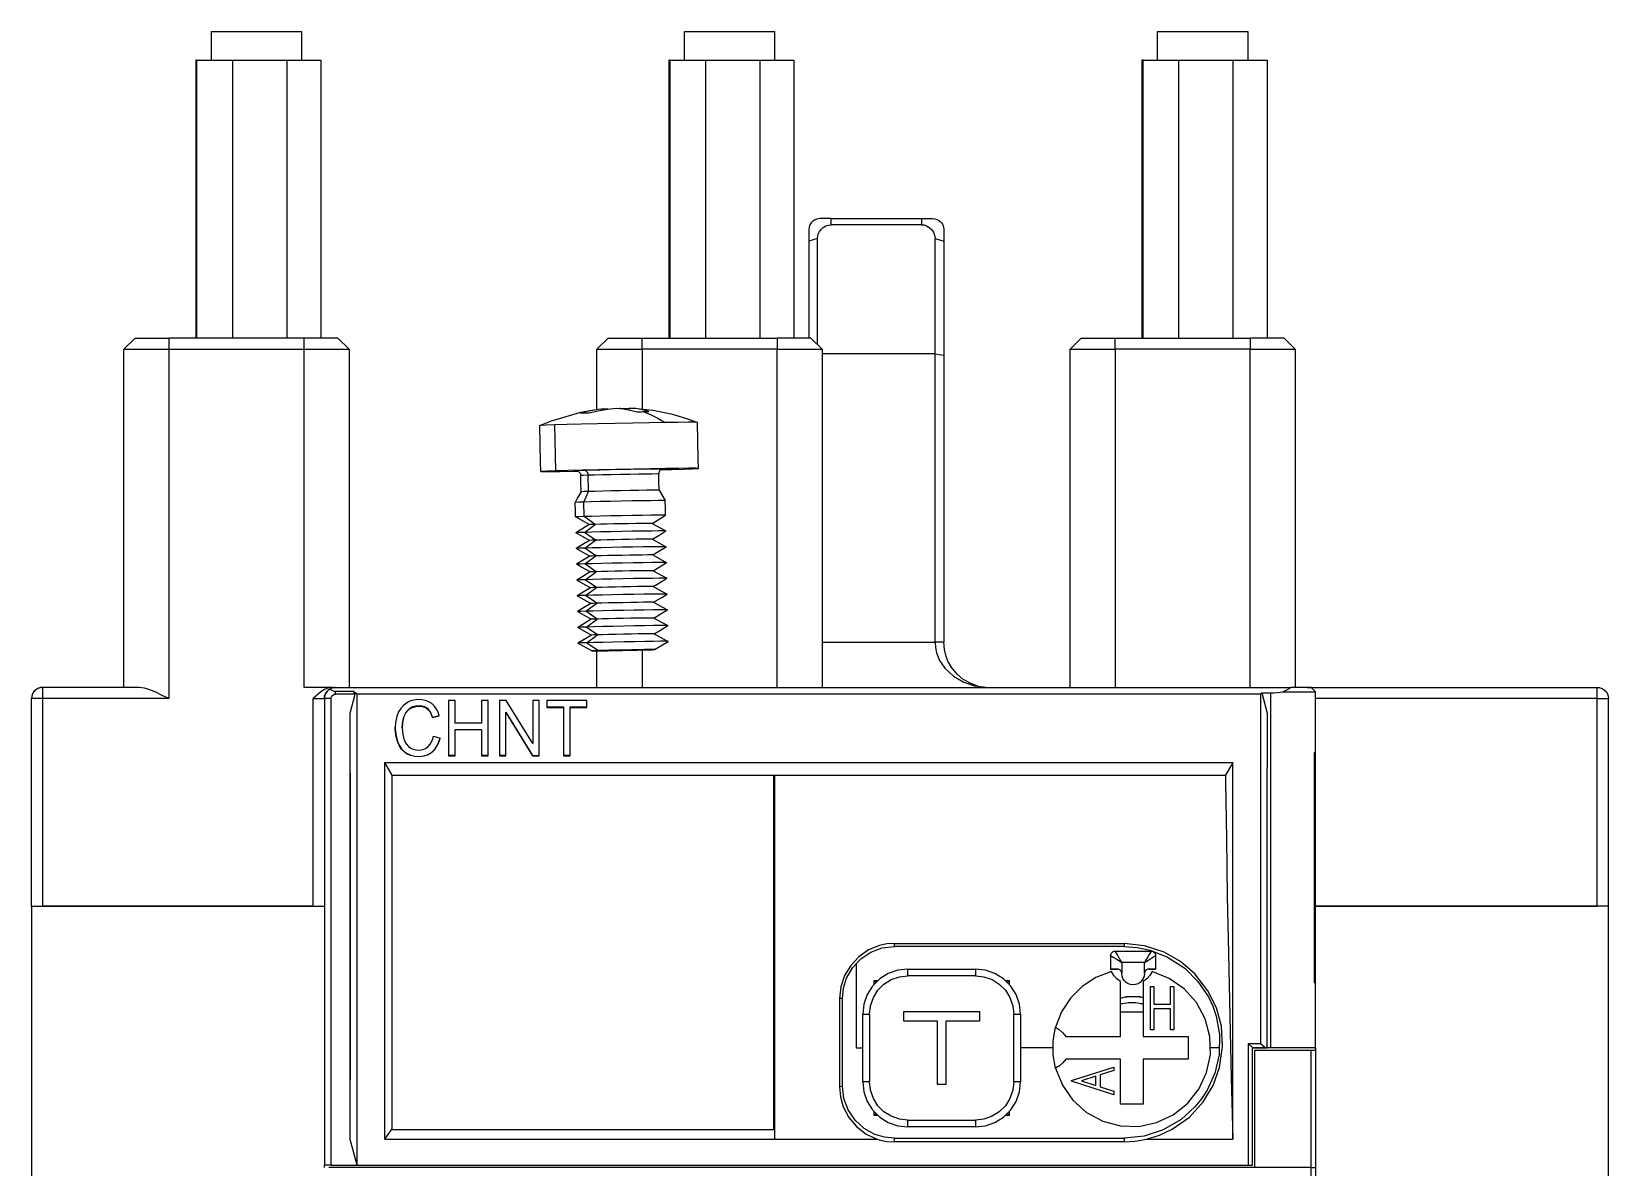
# Model space of a CAD drawing. Header units: millimetres. Extents: x 0 to 70, y 0 to 83.8.
# Drawn here: x 0 to 70, y 33.4 to 83.8 of the extents above; entities that cross this region are included whole.
import ezdxf

# ---------------------------------------------------------------- set-up
doc = ezdxf.new("R2010")
doc.units = ezdxf.units.MM

# ---------------------------------------------------------------- blocks, each defined once
blk = doc.blocks.new('CHINT_3996603e8de656a8bb9d982d1fb2e951_FACE_0')
at = {"color": 141, "linetype": 'Continuous', "true_color": 0x40d9ff}
for p, q in [((7.344, 70.2), (7.344, 82.524)), ((28.344, 70.2), (28.344, 82.524)), ((49.344, 70.2), (49.344, 82.524)), ((4.1, 54.7), (4.1, 69.7)), ((14.1, 69.7), (14.1, 54.7)), ((25.1, 67.027), (25.1, 69.7)), ((33.1, 69.7), (27.1, 69.7)), ((27.1, 69.7), (27.1, 67.056)), ((33.1, 54.7), (33.1, 69.7)), ((35.1, 69.7), (35.1, 54.7)), ((40.106, 69.5), (35.1, 69.5)), ((40.106, 69.5), (40.5, 69.436)), ((40.106, 56.7), (40.106, 69.5)), ((46.1, 54.7), (46.1, 69.7)), ((54.1, 69.7), (48.1, 69.7)), ((48.1, 69.7), (48.1, 54.7)), ((54.1, 54.7), (54.1, 69.7)), ((56.1, 69.7), (56.1, 54.7)), ((26.128, 67.082), (26.086, 67.076)), ((26.128, 67.073), (26.128, 67.082)), ((26.527, 67.055), (26.128, 67.082)), ((26.536, 67.094), (26.519, 67.018)), ((23.271, 64.305), (23.231, 66.347)), ((35.1, 56.7), (40.106, 56.7)), ((25.1, 54.7), (25.1, 56.321)), ((27.1, 56.358), (27.1, 54.7)), ((56.644, 54.7), (69.5, 54.7)), ((0, 45), (0, 54.2)), ((12.5, 45), (12.5, 54.2)), ((69.5, 54.2), (57, 54.2)), ((19.977, 52.814), (18.808, 52.814)), ((15.675, 51.367), (53.325, 51.367)), ((18.808, 51.681), (18.51, 51.681)), ((20.275, 51.681), (19.977, 51.681)), ((21.053, 51.681), (20.768, 51.681)), ((23.911, 51.681), (23.614, 51.681)), ((14.15, 37.306), (14.15, 50.894)), ((0, 45), (0, 24.7)), ((48.1, 43), (49.7, 43)), ((48.2, 42.2), (47.913, 42.2)), ((49.887, 42.2), (49.6, 42.2)), ((37.4, 41.7), (37.589, 41.7)), ((37.495, 41.605), (37.4, 41.7)), ((37.4, 41.511), (37.4, 41.7)), ((43.211, 41.7), (43.4, 41.7)), ((43.4, 41.7), (43.305, 41.605)), ((43.4, 41.7), (43.4, 41.511)), ((36, 40.9), (35.868, 40.892)), ((48.497, 40.952), (48.758, 40.983)), ((49.042, 40.983), (49.303, 40.952)), ((48.34, 40.31), (49.34, 40.31)), ((45.354, 38.7), (43.9, 38.7)), ((52.72, 38.7), (52.318, 38.7)), ((56.8, 33.4), (56.8, 38.6)), ((56.95, 38.7), (57, 38.7)), ((57, 38.7), (57, 33.4)), ((36, 37), (35.868, 36.975)), ((37.4, 35.7), (37.4, 35.889)), ((37.4, 35.7), (37.495, 35.795)), ((37.589, 35.7), (37.4, 35.7)), ((43.4, 35.7), (43.211, 35.7)), ((43.4, 35.7), (43.305, 35.795)), ((43.4, 35.889), (43.4, 35.7)), ((32.95, 35.114), (33, 35.114)), ((49.487, 34.65), (53.325, 34.65)), ((13, 33.4), (13, 33.5)), ((13.3, 33.5), (13, 33.5)), ((56.8, 33.4), (13.2, 33.4)), ((56.8, 33.4), (57, 33.4)), ((56.8, 24.734), (56.8, 33.4)), ((57, 33.4), (57, 24.761))]:
    blk.add_line(p, q, dxfattribs=at)
for points in [[(7.985, 82.524), (7.985, 83.8), (7.991, 83.8), (8.085, 83.8), (8.29, 83.8), (8.594, 83.8), (8.978, 83.8), (9.421, 83.8), (9.896, 83.8), (10.377, 83.8), (10.835, 83.8), (11.243, 83.8), (11.579, 83.8), (11.822, 83.8), (11.958, 83.8), (11.985, 83.8), (11.985, 82.524)], [(28.985, 82.524), (28.985, 83.8), (28.991, 83.8), (29.085, 83.8), (29.29, 83.8), (29.594, 83.8), (29.978, 83.8), (30.421, 83.8), (30.896, 83.8), (31.377, 83.8), (31.835, 83.8), (32.243, 83.8), (32.579, 83.8), (32.822, 83.8), (32.958, 83.8), (32.985, 83.8), (32.985, 82.524)], [(49.985, 82.524), (49.985, 83.8), (49.991, 83.8), (50.085, 83.8), (50.29, 83.8), (50.594, 83.8), (50.978, 83.8), (51.421, 83.8), (51.896, 83.8), (52.377, 83.8), (52.835, 83.8), (53.243, 83.8), (53.579, 83.8), (53.822, 83.8), (53.958, 83.8), (53.985, 83.8), (53.985, 82.524)], [(7.344, 82.524), (7.29, 82.524), (7.29, 70.2)], [(7.344, 82.524), (7.74, 82.524), (8.279, 82.524), (8.93, 82.524)], [(8.93, 70.2), (8.93, 82.524), (11.327, 82.524), (11.327, 70.2)], [(11.327, 82.524), (11.96, 82.524), (12.476, 82.524), (12.843, 82.524), (12.843, 70.2)], [(28.344, 82.524), (28.29, 82.524), (28.29, 70.2)], [(28.344, 82.524), (28.74, 82.524), (29.279, 82.524), (29.93, 82.524)], [(29.93, 70.2), (29.93, 82.524), (32.327, 82.524), (32.327, 70.2)], [(32.327, 82.524), (32.96, 82.524), (33.476, 82.524), (33.843, 82.524), (33.843, 70.2)], [(49.344, 82.524), (49.29, 82.524), (49.29, 70.2)], [(49.344, 82.524), (49.74, 82.524), (50.279, 82.524), (50.93, 82.524)], [(50.93, 70.2), (50.93, 82.524), (53.327, 82.524), (53.327, 70.2)], [(53.327, 82.524), (53.96, 82.524), (54.476, 82.524), (54.843, 82.524), (54.843, 70.2)], [(35.5, 75.5), (35.354, 75.5), (35.214, 75.5), (35, 75.5), (34.92, 75.494), (34.839, 75.473), (34.756, 75.437), (34.681, 75.385), (34.61, 75.313), (34.553, 75.223), (34.514, 75.117), (34.5, 75), (34.5, 74.789), (34.5, 74.649), (34.5, 74.5)], [(34.894, 74.624), (34.901, 74.717), (34.924, 74.806), (34.978, 74.921), (35.054, 75.023), (35.147, 75.108), (35.255, 75.174), (35.374, 75.216), (35.5, 75.231)], [(39.5, 75.231), (35.5, 75.231), (35.5, 75.5), (39.5, 75.5), (39.5, 75.231)], [(39.5, 75.5), (39.673, 75.5), (39.84, 75.5), (40, 75.5), (40.104, 75.489), (40.189, 75.463), (40.264, 75.425), (40.332, 75.374), (40.389, 75.314), (40.435, 75.247), (40.468, 75.176), (40.489, 75.104), (40.497, 75.052), (40.5, 75), (40.5, 74.789), (40.5, 74.649), (40.5, 74.5)], [(39.5, 75.231), (39.618, 75.218), (39.73, 75.181), (39.852, 75.109), (39.956, 75.012), (40.036, 74.896), (40.088, 74.765), (40.106, 74.624)], [(34.894, 69.906), (34.894, 74.624), (34.5, 74.5), (34.5, 70.2)], [(40.106, 69.5), (40.106, 74.624), (40.5, 74.5), (40.5, 69.436)], [(4.1, 69.7), (4.6, 70.2), (4.638, 70.2), (4.749, 70.2), (4.927, 70.2), (5.165, 70.2), (5.449, 70.2), (5.766, 70.2), (6.1, 70.2)], [(6.1, 69.7), (12.1, 69.7), (12.1, 70.2), (6.1, 70.2), (6.1, 69.7)], [(14.1, 69.7), (13.6, 70.2), (13.562, 70.2), (13.451, 70.2), (13.273, 70.2), (13.035, 70.2), (12.751, 70.2), (12.434, 70.2), (12.1, 70.2)], [(25.1, 69.7), (25.6, 70.2), (25.638, 70.2), (25.749, 70.2), (25.927, 70.2), (26.165, 70.2), (26.449, 70.2), (26.766, 70.2), (27.1, 70.2)], [(27.1, 69.7), (27.1, 70.2), (33.1, 70.2), (33.1, 69.7)], [(35.1, 69.7), (34.6, 70.2), (34.562, 70.2), (34.451, 70.2), (34.273, 70.2), (34.035, 70.2), (33.751, 70.2), (33.434, 70.2), (33.1, 70.2)], [(46.1, 69.7), (46.6, 70.2), (46.638, 70.2), (46.749, 70.2), (46.927, 70.2), (47.165, 70.2), (47.449, 70.2), (47.766, 70.2), (48.1, 70.2)], [(48.1, 69.7), (48.1, 70.2), (54.1, 70.2), (54.1, 69.7)], [(56.1, 69.7), (55.6, 70.2), (55.562, 70.2), (55.451, 70.2), (55.273, 70.2), (55.035, 70.2), (54.751, 70.2), (54.434, 70.2), (54.1, 70.2)], [(6.1, 69.7), (6.1, 54.2), (0.5, 54.2)], [(4.1, 69.7), (4.15, 69.7), (4.298, 69.7), (4.536, 69.7), (4.853, 69.7), (5.232, 69.7), (5.655, 69.7), (6.1, 69.7)], [(12.1, 69.7), (12.545, 69.7), (12.968, 69.7), (13.347, 69.7), (13.664, 69.7), (13.902, 69.7), (14.05, 69.7), (14.1, 69.7)], [(13.366, 54.7), (12.2, 54.7), (12.1, 54.7), (12.1, 69.7)], [(25.1, 69.7), (25.15, 69.7), (25.298, 69.7), (25.536, 69.7), (25.853, 69.7), (26.232, 69.7), (26.655, 69.7), (27.1, 69.7)], [(33.1, 69.7), (33.545, 69.7), (33.968, 69.7), (34.347, 69.7), (34.664, 69.7), (34.902, 69.7), (35.05, 69.7), (35.1, 69.7)], [(40.5, 69.436), (40.5, 56.7), (40.106, 56.7)], [(46.1, 69.7), (46.15, 69.7), (46.298, 69.7), (46.536, 69.7), (46.853, 69.7), (47.232, 69.7), (47.655, 69.7), (48.1, 69.7)], [(54.1, 69.7), (54.545, 69.7), (54.968, 69.7), (55.347, 69.7), (55.664, 69.7), (55.902, 69.7), (56.05, 69.7), (56.1, 69.7)], [(22.565, 66.319), (23.08, 66.53), (24.23, 66.874), (24.385, 66.908), (24.541, 66.939), (24.899, 67), (25.187, 67.038), (25.379, 67.059)], [(25.379, 67.059), (25.161, 67.034), (24.763, 66.967), (24.371, 66.871), (24.491, 66.879), (24.615, 66.883), (24.742, 66.882), (25.151, 66.978), (25.562, 67.046), (25.973, 67.085), (26.274, 67.061), (26.578, 67.008), (26.884, 66.927), (26.971, 66.931), (27.057, 66.934), (27.142, 66.936)], [(25.379, 67.059), (25.565, 67.073), (25.572, 67.047)], [(27.142, 66.936), (27.227, 66.936), (27.312, 66.936), (27.395, 66.935), (27.115, 67.016), (26.828, 67.069), (26.536, 67.094)], [(26.536, 67.094), (26.558, 67.093), (26.896, 67.074), (27.154, 67.051), (27.304, 67.034), (27.573, 66.998), (28.398, 66.834), (29.029, 66.652), (29.409, 66.518), (29.563, 66.458)], [(27.142, 66.936), (27.473, 66.809), (27.799, 66.646), (28.118, 66.449)], [(23.231, 66.347), (22.845, 66.334), (22.62, 66.325), (22.565, 66.319)], [(22.605, 64.278), (22.597, 64.697), (22.565, 66.319)], [(28.118, 66.449), (27.436, 66.438), (26.685, 66.424), (25.903, 66.409), (25.13, 66.393), (24.403, 66.377), (23.759, 66.361), (23.231, 66.347)], [(29.563, 66.458), (29.56, 66.459), (29.436, 66.462), (29.144, 66.461), (28.697, 66.456), (28.118, 66.449)], [(29.604, 64.417), (29.596, 64.836), (29.563, 66.458)], [(29.604, 64.417), (29.6, 64.418), (29.477, 64.421), (29.184, 64.42), (28.737, 64.415), (28.158, 64.407), (27.476, 64.397), (26.726, 64.383), (25.944, 64.368), (25.17, 64.352), (24.443, 64.336), (23.799, 64.32), (23.271, 64.305)], [(27.95, 64.364), (28.41, 64.375), (28.938, 64.39), (29.324, 64.402), (29.548, 64.412), (29.604, 64.417)], [(23.271, 64.305), (22.885, 64.293), (22.661, 64.284), (22.605, 64.278)], [(22.605, 64.278), (22.609, 64.277), (22.732, 64.274), (23.025, 64.275), (23.472, 64.28), (24.051, 64.288), (24.26, 64.291)], [(24.541, 64.324), (24.315, 64.317), (24.193, 64.312), (24.182, 64.308)], [(24.196, 64.308), (24.218, 64.305), (24.228, 64.303), (24.26, 64.291), (24.282, 64.28), (24.299, 64.268), (24.31, 64.259), (24.331, 64.237), (24.341, 64.224), (24.355, 64.2), (24.366, 64.176), (24.371, 64.158), (24.376, 64.132), (24.377, 64.113)], [(24.377, 64.113), (24.395, 64.115), (24.504, 64.12), (24.707, 64.127)], [(24.392, 63.378), (24.383, 63.816), (24.377, 64.113)], [(25.135, 56.333), (24.637, 56.679), (25.121, 57.032), (24.623, 57.379), (25.107, 57.732), (24.609, 58.079), (25.093, 58.432), (24.595, 58.779), (25.079, 59.132), (24.582, 59.478), (25.065, 59.832), (24.568, 60.178), (25.052, 60.532), (24.554, 60.878), (25.038, 61.231), (24.54, 61.578), (25.024, 61.931), (24.526, 62.278), (24.513, 62.924), (24.721, 63.391), (24.707, 64.127)], [(28.011, 64.383), (28.016, 64.384), (28.027, 64.387), (27.926, 64.388), (27.719, 64.387), (27.419, 64.383), (27.042, 64.378), (26.61, 64.37), (26.149, 64.362), (25.686, 64.352), (25.247, 64.342), (24.857, 64.333), (24.541, 64.324)], [(24.707, 64.127), (24.702, 64.171), (24.689, 64.213), (24.669, 64.251), (24.642, 64.282), (24.611, 64.306), (24.577, 64.32), (24.541, 64.324)], [(24.707, 64.127), (24.99, 64.134), (25.339, 64.143), (25.733, 64.152), (26.149, 64.16), (26.562, 64.168), (26.948, 64.175), (27.286, 64.18), (27.556, 64.183), (27.741, 64.184), (27.832, 64.183), (27.84, 64.182)], [(28.025, 64.386), (27.991, 64.38), (27.977, 64.376), (27.95, 64.364), (27.931, 64.354), (27.912, 64.34), (27.895, 64.324), (27.881, 64.307), (27.871, 64.293), (27.858, 64.269), (27.852, 64.253), (27.844, 64.227), (27.841, 64.2), (27.84, 64.182)], [(27.855, 63.446), (27.846, 63.884), (27.84, 64.182)], [(24.392, 63.378), (24.242, 63.106), (24.133, 62.908)], [(24.721, 63.391), (24.519, 63.385), (24.409, 63.38), (24.392, 63.378)], [(27.855, 63.446), (27.847, 63.447), (27.756, 63.448), (27.571, 63.447), (27.301, 63.444), (26.963, 63.439), (26.576, 63.432), (26.163, 63.425), (25.748, 63.416), (25.354, 63.407), (25.005, 63.399), (24.721, 63.391)], [(27.855, 63.446), (28.024, 63.166), (28.132, 62.988)], [(24.513, 62.924), (24.28, 62.916), (24.153, 62.911), (24.133, 62.908)], [(24.146, 62.262), (24.14, 62.524), (24.133, 62.908)], [(28.132, 62.988), (28.122, 62.989), (28.018, 62.99), (27.804, 62.988), (27.493, 62.985), (27.102, 62.979), (26.656, 62.971), (26.178, 62.962), (25.699, 62.953), (25.244, 62.942), (24.841, 62.933), (24.513, 62.924)], [(28.145, 62.341), (28.135, 62.343), (28.031, 62.344), (27.817, 62.342), (27.505, 62.339), (27.115, 62.333), (26.668, 62.325), (26.191, 62.316), (25.712, 62.306), (25.257, 62.296), (24.854, 62.287), (24.526, 62.278)], [(27.546, 61.976), (27.817, 62.141), (28.145, 62.341)], [(28.145, 62.341), (28.14, 62.603), (28.132, 62.988)], [(24.526, 62.278), (24.292, 62.27), (24.166, 62.265), (24.146, 62.262)], [(24.759, 61.921), (24.54, 62.042), (24.146, 62.262)], [(24.759, 61.921), (24.431, 61.725), (24.16, 61.563)], [(28.158, 61.641), (28.149, 61.643), (28.045, 61.644), (27.83, 61.643), (27.519, 61.639), (27.129, 61.633), (26.682, 61.625), (26.205, 61.616), (25.725, 61.607), (25.271, 61.597), (24.868, 61.587), (24.54, 61.578)], [(25.024, 61.931), (24.861, 61.926), (24.773, 61.922), (24.759, 61.921)], [(27.546, 61.976), (27.539, 61.977), (27.466, 61.977), (27.317, 61.976), (27.1, 61.974), (26.828, 61.97), (26.517, 61.964), (26.184, 61.958), (25.85, 61.951), (25.533, 61.944), (25.252, 61.938), (25.024, 61.931)], [(27.546, 61.976), (27.941, 61.76), (28.158, 61.641)], [(27.559, 61.276), (27.887, 61.476), (28.158, 61.641)], [(24.54, 61.578), (24.306, 61.57), (24.18, 61.565), (24.16, 61.563)], [(24.773, 61.221), (24.554, 61.342), (24.16, 61.563)], [(24.773, 61.221), (24.445, 61.025), (24.173, 60.863)], [(28.172, 60.942), (28.163, 60.943), (28.058, 60.944), (27.844, 60.943), (27.533, 60.939), (27.143, 60.933), (26.696, 60.926), (26.219, 60.917), (25.739, 60.907), (25.285, 60.897), (24.882, 60.887), (24.554, 60.878)], [(25.038, 61.231), (24.875, 61.226), (24.787, 61.222), (24.773, 61.221)], [(27.559, 61.276), (27.553, 61.277), (27.48, 61.277), (27.331, 61.277), (27.114, 61.274), (26.842, 61.27), (26.531, 61.265), (26.198, 61.258), (25.864, 61.252), (25.547, 61.244), (25.266, 61.238), (25.038, 61.231)], [(27.559, 61.276), (27.955, 61.061), (28.172, 60.942)], [(27.573, 60.576), (27.844, 60.741), (28.172, 60.942)], [(24.554, 60.878), (24.32, 60.871), (24.194, 60.865), (24.173, 60.863)], [(24.786, 60.521), (24.568, 60.642), (24.173, 60.863)], [(24.786, 60.521), (24.459, 60.325), (24.187, 60.163)], [(28.186, 60.242), (28.177, 60.243), (28.072, 60.244), (27.858, 60.243), (27.547, 60.239), (27.157, 60.233), (26.71, 60.226), (26.233, 60.217), (25.753, 60.207), (25.299, 60.197), (24.896, 60.187), (24.568, 60.178)], [(25.052, 60.532), (24.889, 60.526), (24.801, 60.522), (24.786, 60.521)], [(27.573, 60.576), (27.567, 60.577), (27.494, 60.578), (27.345, 60.577), (27.128, 60.574), (26.856, 60.57), (26.544, 60.565), (26.212, 60.559), (25.878, 60.552), (25.561, 60.545), (25.28, 60.538), (25.052, 60.532)], [(27.573, 60.576), (27.968, 60.361), (28.186, 60.242)], [(27.587, 59.876), (27.858, 60.042), (28.186, 60.242)], [(24.568, 60.178), (24.334, 60.171), (24.208, 60.165), (24.187, 60.163)], [(24.8, 59.821), (24.406, 60.041), (24.187, 60.163)], [(24.8, 59.821), (24.473, 59.625), (24.201, 59.463)], [(28.2, 59.542), (28.191, 59.543), (28.086, 59.544), (27.872, 59.543), (27.561, 59.539), (27.17, 59.534), (26.724, 59.526), (26.247, 59.517), (25.767, 59.507), (25.312, 59.497), (24.909, 59.487), (24.582, 59.478)], [(25.065, 59.832), (24.903, 59.827), (24.815, 59.823), (24.8, 59.821)], [(27.587, 59.876), (27.581, 59.877), (27.508, 59.878), (27.359, 59.877), (27.142, 59.874), (26.87, 59.87), (26.558, 59.865), (26.226, 59.859), (25.892, 59.852), (25.575, 59.845), (25.294, 59.838), (25.065, 59.832)], [(27.587, 59.876), (27.982, 59.661), (28.2, 59.542)], [(27.601, 59.176), (27.872, 59.342), (28.2, 59.542)], [(24.582, 59.478), (24.348, 59.471), (24.222, 59.465), (24.201, 59.463)], [(24.814, 59.121), (24.596, 59.243), (24.201, 59.463)], [(24.814, 59.121), (24.487, 58.926), (24.215, 58.763)], [(28.214, 58.842), (28.205, 58.843), (28.1, 58.844), (27.886, 58.843), (27.575, 58.839), (27.184, 58.834), (26.738, 58.826), (26.261, 58.817), (25.781, 58.807), (25.326, 58.797), (24.923, 58.787), (24.595, 58.779)], [(25.079, 59.132), (24.916, 59.127), (24.828, 59.123), (24.814, 59.121)], [(27.601, 59.176), (27.594, 59.177), (27.522, 59.178), (27.372, 59.177), (27.155, 59.174), (26.883, 59.17), (26.572, 59.165), (26.24, 59.159), (25.905, 59.152), (25.589, 59.145), (25.308, 59.138), (25.079, 59.132)], [(27.601, 59.176), (27.996, 58.961), (28.214, 58.842)], [(27.615, 58.477), (27.943, 58.677), (28.214, 58.842)], [(24.595, 58.779), (24.362, 58.771), (24.236, 58.765), (24.215, 58.763)], [(24.828, 58.421), (24.61, 58.543), (24.215, 58.763)], [(24.828, 58.421), (24.501, 58.226), (24.229, 58.063)], [(28.228, 58.142), (28.218, 58.144), (28.114, 58.145), (27.9, 58.143), (27.588, 58.14), (27.198, 58.134), (26.752, 58.126), (26.274, 58.117), (25.795, 58.107), (25.34, 58.097), (24.937, 58.088), (24.609, 58.079)], [(25.093, 58.432), (24.93, 58.427), (24.842, 58.423), (24.828, 58.421)], [(27.615, 58.477), (27.608, 58.477), (27.535, 58.478), (27.386, 58.477), (27.169, 58.475), (26.897, 58.471), (26.586, 58.465), (26.254, 58.459), (25.919, 58.452), (25.602, 58.445), (25.322, 58.438), (25.093, 58.432)], [(27.615, 58.477), (28.01, 58.261), (28.228, 58.142)], [(27.629, 57.777), (27.9, 57.942), (28.228, 58.142)], [(24.609, 58.079), (24.376, 58.071), (24.249, 58.066), (24.229, 58.063)], [(24.842, 57.721), (24.623, 57.843), (24.229, 58.063)], [(24.842, 57.721), (24.515, 57.526), (24.243, 57.363)], [(28.242, 57.442), (28.232, 57.444), (28.128, 57.445), (27.914, 57.443), (27.602, 57.44), (27.212, 57.434), (26.765, 57.426), (26.288, 57.417), (25.809, 57.408), (25.354, 57.397), (24.951, 57.388), (24.623, 57.379)], [(25.107, 57.732), (24.944, 57.727), (24.856, 57.723), (24.842, 57.721)], [(27.629, 57.777), (27.622, 57.777), (27.549, 57.778), (27.4, 57.777), (27.183, 57.775), (26.911, 57.771), (26.6, 57.765), (26.267, 57.759), (25.933, 57.752), (25.616, 57.745), (25.336, 57.738), (25.107, 57.732)], [(27.629, 57.777), (28.024, 57.561), (28.242, 57.442)], [(27.643, 57.077), (27.914, 57.242), (28.242, 57.442)], [(24.623, 57.379), (24.389, 57.371), (24.263, 57.366), (24.243, 57.363)], [(24.856, 57.022), (24.637, 57.143), (24.243, 57.363)], [(24.856, 57.022), (24.528, 56.826), (24.257, 56.664)], [(28.256, 56.743), (28.246, 56.744), (28.142, 56.745), (27.927, 56.744), (27.616, 56.74), (27.226, 56.734), (26.779, 56.727), (26.302, 56.718), (25.822, 56.708), (25.368, 56.698), (24.965, 56.688), (24.637, 56.679)], [(25.121, 57.032), (24.958, 57.027), (24.87, 57.023), (24.856, 57.022)], [(27.643, 57.077), (27.636, 57.078), (27.563, 57.078), (27.414, 57.077), (27.197, 57.075), (26.925, 57.071), (26.614, 57.066), (26.281, 57.059), (25.947, 57.052), (25.63, 57.045), (25.349, 57.039), (25.121, 57.032)], [(27.643, 57.077), (28.038, 56.862), (28.256, 56.743)], [(27.656, 56.377), (27.928, 56.542), (28.256, 56.743)], [(40.106, 56.7), (40.123, 56.464), (40.173, 56.232), (40.308, 55.895), (40.536, 55.557), (40.926, 55.192), (41.387, 54.928), (41.862, 54.773), (42.5, 54.7)], [(42.011, 54.76), (41.67, 54.881), (41.341, 55.07), (41.084, 55.288), (40.862, 55.558), (40.696, 55.837), (40.601, 56.074), (40.526, 56.383), (40.5, 56.7)], [(24.637, 56.679), (24.403, 56.671), (24.277, 56.666), (24.257, 56.664)], [(24.87, 56.322), (24.651, 56.443), (24.257, 56.664)], [(24.87, 56.322), (24.876, 56.321), (24.949, 56.32), (25.098, 56.321), (25.315, 56.324), (25.587, 56.328), (25.898, 56.333), (26.231, 56.339), (26.565, 56.346), (26.882, 56.353), (27.163, 56.36), (27.391, 56.366), (27.554, 56.371), (27.642, 56.375), (27.656, 56.377)], [(25.135, 56.333), (24.972, 56.327), (24.884, 56.323), (24.87, 56.322)], [(27.656, 56.377), (27.65, 56.378), (27.577, 56.379), (27.428, 56.378), (27.211, 56.375), (26.939, 56.371), (26.628, 56.366), (26.295, 56.359), (25.961, 56.353), (25.644, 56.346), (25.363, 56.339), (25.135, 56.333)], [(0.5, 54.7), (0.389, 54.687), (0.283, 54.65), (0.188, 54.591), (0.109, 54.512), (0.05, 54.417), (0.013, 54.311), (0, 54.2)], [(0.241, 54.624), (0.206, 54.605), (0.198, 54.597)], [(0.362, 54.678), (0.309, 54.662), (0.297, 54.655)], [(0.5, 54.7), (0.402, 54.69), (0.395, 54.688)], [(6.1, 54.2), (5.804, 54.347), (5.511, 54.485), (5.255, 54.59), (5.009, 54.668), (4.777, 54.7), (0.5, 54.7)], [(0.5, 54.2), (0.5, 54.311), (0.5, 54.417), (0.5, 54.512), (0.5, 54.591), (0.5, 54.65), (0.5, 54.687), (0.5, 54.7)], [(13.366, 54.7), (13.196, 54.679), (13.035, 54.622), (12.839, 54.506), (12.5, 54.2)], [(13.234, 54.623), (13.154, 54.561), (13.089, 54.485), (13.04, 54.396), (13.01, 54.3), (13, 54.2)], [(13.164, 54.569), (13.185, 54.59), (13.221, 54.614)], [(13.5, 54.7), (13.445, 54.697), (13.39, 54.688), (13.317, 54.665), (13.234, 54.623)], [(13.234, 54.623), (13.33, 54.574), (13.393, 54.549), (13.445, 54.534), (13.472, 54.53), (13.5, 54.529)], [(13.245, 54.629), (13.271, 54.645), (13.298, 54.656)], [(13.298, 54.656), (13.283, 54.65), (13.282, 54.65)], [(13.355, 54.677), (13.376, 54.685), (13.383, 54.686)], [(13.366, 54.7), (13.44, 54.7), (13.5, 54.7), (55.896, 54.7)], [(13.387, 54.687), (13.389, 54.687), (13.389, 54.688)], [(13.44, 54.7), (13.485, 54.7), (13.474, 54.699)], [(55.896, 54.7), (55.795, 54.623), (55.678, 54.556), (55.548, 54.5)], [(56.644, 54.7), (56.455, 54.7), (56.202, 54.7), (55.896, 54.7)], [(57, 54.5), (56.8, 54.7), (56.76, 54.7), (56.644, 54.7)], [(69.5, 54.7), (69.611, 54.687), (69.717, 54.65), (69.812, 54.591), (69.891, 54.512), (69.95, 54.417), (69.987, 54.311), (70, 54.2)], [(69.5, 54.7), (69.598, 54.69), (69.605, 54.688)], [(69.5, 54.2), (69.5, 54.311), (69.5, 54.417), (69.5, 54.512), (69.5, 54.591), (69.5, 54.65), (69.5, 54.687), (69.5, 54.7)], [(69.638, 54.678), (69.691, 54.662), (69.703, 54.655)], [(69.759, 54.624), (69.794, 54.605), (69.802, 54.597)], [(0.5, 54.2), (0.389, 54.2), (0.283, 54.2), (0.188, 54.2), (0.109, 54.2), (0.05, 54.2), (0.013, 54.2), (0, 54.2)], [(0.026, 54.35), (0.014, 54.317), (0.013, 54.314)], [(0.077, 54.461), (0.054, 54.427), (0.053, 54.422)], [(0.15, 54.552), (0.12, 54.525), (0.115, 54.518)], [(12.5, 45), (0.5, 45), (0.5, 54.2)], [(12.5, 54.2), (12.611, 54.2), (12.717, 54.2), (12.812, 54.2), (12.891, 54.2), (12.95, 54.2), (12.987, 54.2), (13, 54.2)], [(13, 54.2), (13.003, 54.255), (13.009, 54.294)], [(13.3, 33.5), (13.3, 54.2), (13, 54.2), (13, 33.5)], [(13.011, 54.303), (13.012, 54.309), (13.038, 54.392), (13.04, 54.395)], [(13.015, 54.319), (13.013, 54.311), (13.012, 54.31)], [(13.044, 54.403), (13.071, 54.458), (13.086, 54.479)], [(13.056, 54.427), (13.05, 54.417), (13.047, 54.408)], [(13.093, 54.49), (13.111, 54.516), (13.141, 54.546)], [(13.3, 54.2), (13.305, 54.245), (13.32, 54.287), (13.344, 54.325), (13.375, 54.356), (13.413, 54.38), (13.455, 54.395), (13.5, 54.4)], [(14.279, 54.529), (14.368, 54.4), (13.5, 54.4), (13.5, 54.529), (14.279, 54.529)], [(14.15, 50.894), (14.15, 53.562), (14.368, 54.4)], [(14.279, 54.529), (14.45, 54.413), (54.55, 54.413), (54.617, 54.458), (55, 54.458), (55, 38.7), (54.85, 38.7)], [(14.45, 33.5), (14.45, 36.067), (14.45, 38.673), (14.45, 41.305), (14.45, 43.951), (14.45, 46.597), (14.45, 49.231), (14.45, 51.84), (14.45, 54.413)], [(18.095, 53.45), (18.044, 53.601), (17.978, 53.736), (17.883, 53.869), (17.767, 53.98), (17.633, 54.065), (17.484, 54.123), (17.319, 54.154), (17.14, 54.158), (16.966, 54.134), (16.8, 54.082), (16.645, 54.003), (16.506, 53.897), (16.388, 53.766), (16.292, 53.609), (16.213, 53.413), (16.157, 53.143), (16.145, 52.918)], [(20.275, 51.681), (20.275, 54.118), (19.977, 54.118), (19.977, 53.118), (18.808, 53.118), (18.808, 54.118), (18.51, 54.118), (18.51, 51.681)], [(22.541, 51.681), (22.541, 54.118), (22.255, 54.118), (22.255, 52.205), (21.073, 54.118), (20.768, 54.118), (20.768, 51.681)], [(24.655, 53.831), (24.655, 54.118), (22.872, 54.118), (22.872, 53.831)], [(54.55, 54.413), (54.55, 51.877), (54.55, 49.306), (54.55, 46.71), (54.55, 44.102), (54.55, 41.493), (54.55, 38.898)], [(54.617, 54.458), (54.85, 53.562), (54.85, 51.125)], [(55, 54.458), (55.154, 54.461), (55.307, 54.471), (55.548, 54.5)], [(55.548, 54.5), (55.947, 54.5), (56.302, 54.5), (56.596, 54.5), (56.817, 54.5), (56.954, 54.5), (57, 54.5)], [(57, 38.7), (57, 41.6), (57, 51.8), (57, 54.5)], [(70, 45), (57, 45), (69.5, 45), (69.5, 54.2)], [(69.5, 54.2), (69.611, 54.2), (69.717, 54.2), (69.812, 54.2), (69.891, 54.2), (69.95, 54.2), (69.987, 54.2), (70, 54.2)], [(69.85, 54.552), (69.88, 54.525), (69.885, 54.518)], [(69.923, 54.461), (69.946, 54.427), (69.947, 54.422)], [(69.974, 54.35), (69.986, 54.317), (69.987, 54.314)], [(70, 24.7), (70, 45), (70, 54.2)], [(17.802, 53.375), (17.71, 53.599), (17.622, 53.719), (17.533, 53.793), (17.44, 53.841), (17.337, 53.871), (17.222, 53.883), (17.065, 53.874), (16.908, 53.831), (16.785, 53.763), (16.691, 53.681), (16.613, 53.583), (16.553, 53.47), (16.509, 53.343), (16.464, 53.121), (16.451, 52.912), (16.477, 52.603), (16.544, 52.354), (16.631, 52.189), (16.728, 52.081), (16.832, 52.008), (16.945, 51.956), (17.063, 51.925), (17.186, 51.916), (17.307, 51.927), (17.418, 51.958), (17.514, 52.006), (17.601, 52.072), (17.695, 52.179), (17.769, 52.314), (17.807, 52.419), (17.836, 52.536), (18.134, 52.454)], [(16.452, 52.906), (16.464, 53.105), (16.509, 53.327), (16.553, 53.455), (16.613, 53.568), (16.691, 53.665), (16.785, 53.747), (16.908, 53.815), (17.065, 53.858), (17.222, 53.868), (17.337, 53.856), (17.44, 53.825), (17.533, 53.777), (17.622, 53.703), (17.71, 53.583), (17.802, 53.359)], [(17.802, 53.359), (17.802, 53.375), (18.095, 53.45)], [(17.802, 53.359), (18.095, 53.434), (18.095, 53.45)], [(21.053, 51.681), (21.053, 53.596), (22.235, 51.681)], [(21.053, 53.581), (22.235, 51.666), (22.235, 51.681), (22.541, 51.681)], [(22.872, 53.831), (22.872, 53.815), (23.614, 53.815)], [(22.872, 53.831), (23.614, 53.831), (23.614, 51.681)], [(23.911, 51.681), (23.911, 53.831), (24.655, 53.831)], [(23.911, 53.815), (24.655, 53.815), (24.655, 53.831)], [(16.145, 52.918), (16.146, 52.841), (16.182, 52.544), (16.252, 52.295), (16.329, 52.123), (16.425, 51.977), (16.54, 51.856), (16.674, 51.76), (16.831, 51.692), (17.012, 51.652), (17.217, 51.64), (17.42, 51.662), (17.603, 51.723), (17.766, 51.823), (17.918, 51.975), (18.046, 52.19), (18.134, 52.454)], [(17.918, 51.96), (17.766, 51.808), (17.603, 51.707), (17.42, 51.646), (17.217, 51.624), (17.012, 51.636), (16.831, 51.676), (16.674, 51.744), (16.54, 51.84), (16.425, 51.961), (16.329, 52.108), (16.252, 52.279), (16.182, 52.528), (16.146, 52.826), (16.145, 52.903), (16.145, 52.907), (16.145, 52.91), (16.145, 52.913), (16.145, 52.918)], [(18.808, 51.681), (18.808, 52.83), (19.977, 52.83), (19.977, 51.681)], [(18.046, 52.174), (18.134, 52.439), (18.134, 52.454)], [(57, 51.8), (56.993, 51.8), (56.972, 51.8), (56.936, 51.8), (56.936, 41.6), (56.972, 41.6), (56.993, 41.6), (57, 41.6)], [(15.675, 51.367), (16, 50.807), (16, 48.199), (16, 45.571), (16, 43.694), (16, 43.105), (16, 40.412), (16, 37.732), (16, 35.08), (32.95, 35.08), (32.95, 37.732), (32.95, 40.412), (32.95, 43.105), (32.95, 45.798), (32.95, 48.478), (32.95, 50.8)], [(15.675, 51.367), (15.675, 48.989), (15.675, 46.592), (15.675, 44.185), (15.675, 41.778), (15.675, 39.38), (15.675, 37.001), (15.675, 34.65)], [(18.51, 51.681), (18.51, 51.666), (18.808, 51.666), (18.808, 51.681)], [(19.977, 51.681), (19.977, 51.666), (20.275, 51.666), (20.275, 51.681)], [(20.768, 51.681), (20.768, 51.666), (21.053, 51.666), (21.053, 51.681)], [(22.235, 51.666), (22.541, 51.666), (22.541, 51.681)], [(23.614, 51.681), (23.614, 51.666), (23.911, 51.666), (23.911, 51.681)], [(53.325, 51.367), (53, 50.807), (53, 50.706), (53, 50.605), (53, 50.503), (53.038, 47.978), (53.081, 45.444), (53.13, 42.911), (53.159, 41.504), (53.19, 40.098), (53.255, 37.369), (53.325, 34.65)], [(53.325, 34.65), (53.325, 37.001), (53.325, 39.38), (53.325, 41.778), (53.325, 44.185), (53.325, 46.592), (53.325, 48.989), (53.325, 51.367)], [(54.85, 38.7), (54.85, 41.181), (54.85, 51.125)], [(54.85, 41.181), (54.85, 43.675), (54.85, 46.171), (54.85, 48.658), (54.85, 51.125)], [(14.15, 50.894), (14.15, 48.19), (14.15, 45.466), (14.15, 42.734), (14.15, 40.01), (14.15, 37.306)], [(16, 50.8), (33, 50.8), (53, 50.8)], [(33, 34.65), (33, 37.321), (33, 40.016), (33, 42.724), (33, 45.432), (33, 48.129), (33, 50.8)], [(0, 45), (12.987, 45), (13, 45)], [(12.5, 45), (12.611, 45), (12.717, 45), (12.812, 45), (12.891, 45), (12.95, 45), (12.987, 45)], [(38.3, 43.334), (37.97, 43.317), (37.647, 43.25), (37.16, 43.049), (36.728, 42.749), (36.366, 42.366), (36.091, 41.917), (35.92, 41.418), (35.868, 40.892)], [(36, 40.9), (36.046, 41.355), (36.18, 41.792), (36.445, 42.26), (36.812, 42.653), (37.259, 42.951), (37.764, 43.137), (38.3, 43.2)], [(48.5, 43.2), (38.3, 43.2), (38.3, 43.334), (48.5, 43.334), (48.5, 43.2)], [(47.9, 42.8), (47.905, 42.845), (47.92, 42.887), (47.944, 42.925), (47.975, 42.956), (48.013, 42.98), (48.055, 42.995), (48.1, 43)], [(47.9, 42.8), (47.907, 42.796), (47.928, 42.783), (47.974, 42.756), (48.046, 42.712), (48.15, 42.65), (48.271, 42.578), (48.4, 42.5)], [(47.9, 42.8), (47.9, 42.2), (47.913, 42.2)], [(48.4, 42.5), (48.355, 42.574), (48.312, 42.647), (48.253, 42.744), (48.202, 42.831), (48.159, 42.902), (48.127, 42.956), (48.107, 42.989), (48.1, 43)], [(49.487, 34.65), (50.077, 34.835), (50.632, 35.097), (51.396, 35.636), (52.016, 36.308), (52.449, 37.032), (52.737, 37.831), (52.874, 38.761), (52.818, 39.671), (52.598, 40.481), (52.222, 41.242), (51.645, 41.986), (51.008, 42.533), (50.274, 42.951), (49.41, 43.235), (48.5, 43.334)], [(48.5, 43.2), (49.082, 43.16), (49.654, 43.04), (50.428, 42.737), (51.191, 42.24), (51.778, 41.654), (52.239, 40.969), (52.436, 40.553), (52.586, 40.118), (52.735, 39.302), (52.713, 38.391), (52.523, 37.581), (52.182, 36.828), (51.931, 36.443), (51.641, 36.087), (51.026, 35.533), (50.24, 35.073), (49.392, 34.795), (48.5, 34.7)], [(49.7, 43), (49.696, 42.993), (49.683, 42.972), (49.656, 42.926), (49.612, 42.854), (49.55, 42.75), (49.478, 42.629), (49.4, 42.5)], [(49.4, 42.5), (49.474, 42.545), (49.547, 42.588), (49.644, 42.647), (49.731, 42.698), (49.802, 42.741), (49.856, 42.773), (49.889, 42.793), (49.9, 42.8)], [(49.7, 43), (49.745, 42.995), (49.787, 42.98), (49.825, 42.956), (49.856, 42.925), (49.88, 42.887), (49.895, 42.845), (49.9, 42.8)], [(49.9, 42.8), (49.9, 42.2), (49.887, 42.2)], [(36.6, 42.426), (36.6, 38.7), (36.9, 38.7)], [(38.9, 42.2), (38.455, 42.15), (38.032, 42.002), (37.653, 41.764), (37.336, 41.447), (37.098, 41.068), (36.95, 40.645), (36.9, 40.2)], [(41.9, 41.9), (38.9, 41.9), (38.9, 42.2), (41.9, 42.2), (41.9, 41.9)], [(43.9, 40.2), (43.85, 40.645), (43.702, 41.068), (43.464, 41.447), (43.147, 41.764), (42.768, 42.002), (42.345, 42.15), (41.9, 42.2)], [(45.46, 39.618), (45.636, 39.513), (45.786, 39.375), (45.906, 39.21), (48.34, 39.21), (48.34, 41.644), (48.175, 41.764), (48.037, 41.914), (47.933, 42.09), (47.25, 41.828), (46.637, 41.43), (46.12, 40.913), (45.722, 40.3), (45.46, 39.618)], [(45.46, 37.802), (45.76, 37.047), (46.226, 36.382), (46.834, 35.842), (47.549, 35.457), (48.334, 35.247), (49.146, 35.223), (49.941, 35.388), (50.678, 35.731), (51.315, 36.235), (51.819, 36.872), (52.162, 37.609), (52.327, 38.404), (52.303, 39.216), (52.093, 40.001), (51.708, 40.716), (51.168, 41.323), (50.503, 41.79), (49.748, 42.09), (49.644, 41.914), (49.506, 41.764), (49.34, 41.644), (49.34, 39.21), (51.34, 39.21), (51.34, 38.21), (49.34, 38.21), (49.34, 36.21), (48.34, 36.21), (48.34, 38.21), (45.906, 38.21), (45.786, 38.044), (45.636, 37.906), (45.46, 37.802)], [(47.913, 42.2), (47.953, 42.2), (48.016, 42.2), (48.1, 42.2), (48.2, 42.2)], [(48.4, 42), (48.397, 42.036), (48.387, 42.072), (48.369, 42.106), (48.346, 42.137), (48.317, 42.162), (48.284, 42.182), (48.244, 42.195), (48.2, 42.2)], [(49.4, 42), (49.4, 42.5), (48.4, 42.5), (48.4, 42)], [(49.4, 42), (49.387, 41.889), (49.35, 41.783), (49.291, 41.688), (49.212, 41.609), (49.117, 41.55), (49.011, 41.513), (48.9, 41.5), (48.789, 41.513), (48.683, 41.55), (48.588, 41.609), (48.509, 41.688), (48.45, 41.783), (48.413, 41.889), (48.4, 42)], [(49.6, 42.2), (49.579, 42.199), (49.557, 42.195), (49.522, 42.184), (49.485, 42.163), (49.449, 42.132), (49.423, 42.092), (49.406, 42.047), (49.4, 42)], [(49.6, 42.2), (49.7, 42.2), (49.784, 42.2), (49.847, 42.2), (49.887, 42.2)], [(37.2, 40.2), (37.243, 40.578), (37.368, 40.938), (37.571, 41.26), (37.84, 41.529), (38.162, 41.732), (38.522, 41.857), (38.9, 41.9)], [(41.9, 41.9), (42.278, 41.857), (42.638, 41.732), (42.96, 41.529), (43.229, 41.26), (43.432, 40.938), (43.557, 40.578), (43.6, 40.2)], [(49.819, 39.51), (49.672, 39.51), (49.672, 41.425), (49.819, 41.425), (49.819, 40.639), (50.556, 40.639), (50.556, 41.425), (50.703, 41.425), (50.703, 39.51), (50.556, 39.51), (50.556, 40.443), (49.819, 40.443), (49.819, 39.51)], [(35.868, 40.892), (35.868, 39.583), (35.868, 38.277), (35.868, 36.975)], [(36, 37), (36, 38.296), (36, 39.596), (36, 40.9)], [(48.34, 40.914), (48.623, 40.983), (49.177, 40.983), (49.34, 40.943)], [(49.34, 40.645), (49.027, 40.701), (48.688, 40.704), (48.354, 40.65), (48.34, 40.645)], [(48.409, 40.659), (48.373, 40.654), (48.365, 40.652)], [(48.905, 40.702), (48.84, 40.71), (48.784, 40.703)], [(49.328, 40.647), (49.308, 40.654), (49.244, 40.662)], [(37.2, 40.2), (37.2, 37.2), (36.9, 37.2), (36.9, 40.2), (37.2, 40.2)], [(38.7, 40.3), (38.7, 39.9), (40.2, 39.9), (40.2, 37.1), (40.6, 37.1), (40.6, 39.9), (42.1, 39.9), (42.1, 40.3), (38.7, 40.3)], [(43.6, 37.2), (43.6, 40.2), (43.9, 40.2), (43.9, 37.2), (43.6, 37.2)], [(45.46, 37.802), (45.354, 38.404), (45.354, 39.016), (45.46, 39.618)], [(54, 38.898), (54.55, 38.898), (54.783, 38.7), (54.85, 38.7)], [(54, 33.5), (54.2, 33.5), (54.2, 35.224), (54.2, 36.969), (54.2, 38.728), (54, 38.898)], [(54, 38.898), (54, 37.081), (54, 35.28), (54, 33.5)], [(56.95, 38.7), (54.2, 38.7), (54.783, 38.7)], [(54.3, 33.4), (54.3, 38.6), (56.8, 38.6)], [(56.95, 38.7), (56.802, 38.7), (56.564, 38.7), (56.247, 38.7), (55.868, 38.7), (55.445, 38.7), (55, 38.7)], [(56.8, 38.6), (57, 38.6), (57, 33.4)], [(48.04, 36.624), (46.157, 37.228), (46.157, 37.252), (48.04, 37.856), (48.04, 37.699), (47.437, 37.506), (47.437, 36.975), (48.04, 36.781), (48.04, 36.624)], [(14.45, 33.5), (14.15, 34.638), (14.15, 37.306)], [(36.9, 37.2), (36.95, 36.755), (37.098, 36.332), (37.336, 35.953), (37.653, 35.636), (38.032, 35.398), (38.455, 35.25), (38.9, 35.2)], [(38.9, 35.5), (38.522, 35.543), (38.162, 35.668), (37.84, 35.871), (37.571, 36.14), (37.368, 36.462), (37.243, 36.822), (37.2, 37.2)], [(41.9, 35.2), (42.345, 35.25), (42.768, 35.398), (43.147, 35.636), (43.464, 35.953), (43.702, 36.332), (43.85, 36.755), (43.9, 37.2)], [(43.6, 37.2), (43.557, 36.822), (43.432, 36.462), (43.229, 36.14), (42.96, 35.871), (42.638, 35.668), (42.278, 35.543), (41.9, 35.5)], [(46.609, 37.24), (47.243, 37.037), (47.243, 37.443), (46.609, 37.24)], [(35.868, 36.975), (35.905, 36.526), (36.029, 36.094), (36.28, 35.62), (36.627, 35.21), (37.053, 34.881), (37.545, 34.65)], [(38.3, 34.7), (37.862, 34.742), (37.441, 34.867), (36.961, 35.13), (36.559, 35.498), (36.254, 35.949), (36.065, 36.459), (36, 37)], [(16, 35.114), (15.675, 34.65), (33, 34.65), (37.545, 34.65)], [(38.9, 35.5), (41.9, 35.5), (41.9, 35.2), (38.9, 35.2), (38.9, 35.5)], [(37.545, 34.65), (37.75, 34.594), (37.96, 34.557), (38.3, 34.538)], [(38.3, 34.538), (38.3, 34.7), (48.5, 34.7), (48.5, 34.538), (38.3, 34.538)], [(48.5, 34.538), (48.994, 34.566), (49.487, 34.65)], [(13.3, 33.5), (14.45, 33.5), (54, 33.5)]]:
    blk.add_lwpolyline(points, dxfattribs=at)
blk = doc.blocks.new('CHINT_3996603e8de656a8bb9d982d1fb2e951')
at = {"color": 141, "true_color": 0x40d9ff}
blk.add_blockref('CHINT_3996603e8de656a8bb9d982d1fb2e951_FACE_0', (0, 0), dxfattribs=at)

msp = doc.modelspace()

# ---------------------------------------------------------------- block references
at = {"color": 141, "true_color": 0x40d9ff}
msp.add_blockref('CHINT_3996603e8de656a8bb9d982d1fb2e951', (0, 0), dxfattribs=at)

doc.saveas('drawing.dxf')
